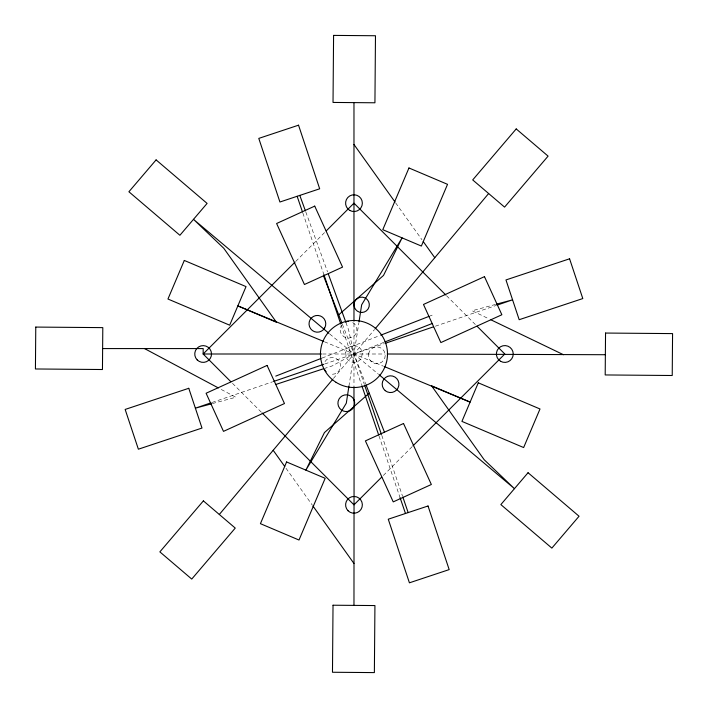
<?xml version="1.0" encoding="UTF-8"?>
<svg xmlns="http://www.w3.org/2000/svg" width="708" height="708" viewBox="0 0 708 708"><rect width="100%" height="100%" fill="white"/><g stroke="black" fill="none" stroke-linecap="round" stroke-linejoin="round"><path stroke-width="0.53" stroke-dasharray="3.54 2.66" d="M348.929 386.205L358.832 323.105M333.424 378.497L374.532 329.503M295.74 261.402L324.627 232.516M383.32 475.493L412.206 446.606M322.078 358.053L379.7 335.592M430.119 315.945L432.172 315.14M383.816 342.371L353.973 354L332.176 365.912L324.866 368.319M212.073 402.471L272.589 381.798M324.76 363.983L384.24 343.663M435.367 326.202L495.883 305.529M495.547 304.431L472.13 310.759L489.007 318.883M212.409 403.569L235.826 397.241L219.312 388.435M322.574 354L385.064 354M324.432 341.76L383.515 366.24M352.752 322.503L354.487 323.83A8.381 8.381 0 0 1 354.487 335.689L352.752 337.017L348.557 338.141A8.381 8.381 0 0 1 341.3 325.574M329.733 333.999L378.178 373.974M446.553 295.74L475.44 324.627M232.489 383.347L261.385 412.242M395.657 202.904L421.95 239.746M286.005 468.254L312.299 505.096M342.345 324.158L365.611 383.842M305.803 211.94L327.556 271.881M345.938 322.529L348.557 329.76L353.973 354L364.31 384.258M381.78 435.385L402.445 495.901M302.856 213.037L323.954 274.801M341.114 325.052L361.496 384.727M379.019 436.022L400.117 497.786M353.973 323.441L353.973 385.541M325.016 361.558A8.381 8.381 0 0 1 335.893 358.407A8.381 8.381 0 0 1 339.982 368.965A8.381 8.381 0 0 1 329.813 373.957M345.716 352.611L346.124 356.929L347.15 358.859A8.381 8.381 0 0 0 352.593 362.266L354.779 362.346A8.381 8.381 0 0 0 360.443 359.337L361.602 357.478L362.319 353.204A8.381 8.381 0 0 0 355.363 345.734C350.947 344.964 346.424 348.186 345.716 352.611M368.762 353.168L368.479 355.336A8.381 8.381 0 0 0 376.86 363.717A8.381 8.381 0 0 0 385.24 355.336L384.948 353.168A8.381 8.381 0 0 0 368.762 353.168"/><path stroke-width="1.06" d="M354.115 400.17A8.381 8.381 0 0 1 345.734 411.552A8.381 8.381 0 0 1 338.964 399.144A8.381 8.381 0 0 1 353.071 398.25L354.115 400.17L353.973 605.393M348.929 386.205L346.3 403.197L305.874 470.13L324.441 432.57L369.24 393.161M358.991 322.025L361.655 304.803L402.082 237.87L383.515 275.43L338.716 314.839M219.321 514.477L332.716 379.338M375.24 328.662L488.635 193.523M294.953 262.181L203.143 354L230.932 381.789M326.193 230.95L353.973 203.169L445.774 294.962M381.762 477.05L353.973 504.831L262.164 413.021M412.985 445.828L504.813 354L476.997 326.184M275.784 376.098L321.051 358.452M380.727 335.194L429.083 316.343M384.842 341.964L432.172 323.521M211.028 402.825L195.381 408.171L211.347 403.861M273.633 381.444L323.715 364.337M385.276 343.309L433.278 326.91M496.928 305.175L512.574 299.829L496.609 304.139M275.784 384.479L323.821 368.664M102.633 348.575L203.187 348.575L203.143 354L321.476 354M387.267 354L605.367 354.717M323.414 341.344L237.853 305.9L276.43 322.255L223.79 248.287L193.496 219.338L328.893 333.3M384.541 366.656L470.103 402.1L431.526 385.745L484.166 459.713L514.459 488.662L379.028 374.665M490.989 319.839L563.462 354.717M144.529 348.575L218.347 387.922M353.973 144.503L395.02 202.01M423.234 241.543L434.774 257.712M273.182 450.288L284.722 466.457M312.936 505.99L353.973 563.497M323.494 275.801L341.946 323.131M366.009 384.869L384.462 432.199M299.803 195.399L305.431 210.904M328.308 273.952L345.938 322.529M364.673 385.302L381.417 434.34M402.808 496.945L408.153 512.601M297.139 196.293L302.502 211.993M323.954 274.801L340.76 324.007M361.859 385.772L378.665 434.969M400.117 497.786L405.48 513.486M353.973 102.607L353.973 321.255M353.973 386.648L353.973 399.914M346.389 321.662A8.381 8.381 0 0 1 348.557 321.379M326.114 371.7A8.381 8.381 0 0 1 324.822 369.93M35.772 327.078L35.427 368.974L102.456 369.523L102.802 327.627L35.772 327.078M333.583 35.4L333.026 102.439L374.93 102.784L375.479 35.745L333.583 35.4M333.026 605.216L332.477 672.255L374.373 672.6L374.93 605.561L333.026 605.216M605.544 333.052L605.198 374.948L672.228 375.506L672.573 333.601L605.544 333.052M184.301 260.447L167.955 299.024L229.675 325.184L246.03 286.607L184.301 260.447M408.959 167.973L382.789 229.693L421.366 246.048L447.536 184.328L408.959 167.973M286.59 461.952L260.42 523.672L298.997 540.027L325.167 478.307L286.59 461.952M478.281 382.816L461.926 421.393L523.646 447.553L540 408.976L478.281 382.816M324.653 328.008L323.326 329.742A8.381 8.381 0 0 1 309.529 326.68A8.381 8.381 0 0 1 318.131 315.467A8.381 8.381 0 0 1 324.653 328.008M156.096 159.893L128.9 191.762L179.903 235.277L207.099 203.408L156.096 159.893M516.212 128.927L472.705 179.921L504.574 207.117L548.089 156.123L516.212 128.927M203.382 500.883L159.866 551.877L191.744 579.073L235.251 528.08L203.382 500.883M528.053 472.723L500.857 504.592L551.859 548.107L579.055 516.238L528.053 472.723M314.724 206.117L276.607 223.507L304.44 284.501L342.557 267.111L314.724 206.117M267.084 365.425L206.099 393.25L223.489 431.367L284.474 403.542L267.084 365.425M484.467 276.633L423.481 304.458L440.872 342.575L501.857 314.75L484.467 276.633M403.516 423.499L365.399 440.889L393.232 501.884L431.349 484.493L403.516 423.499M298.537 125.183L258.783 138.396L279.925 202.01L319.68 188.797L298.537 125.183M569.586 258.801L505.963 279.943L519.185 319.706L582.799 298.564L569.586 258.801M188.77 388.294L125.157 409.436L138.37 449.199L201.992 428.057L188.77 388.294M428.03 505.99L388.267 519.203L409.419 582.817L449.173 569.604L428.03 505.99M361.655 312.485L359.664 312.219A7.673 7.673 0 0 1 355.77 299.873A7.673 7.673 0 0 1 368.611 301.564A7.673 7.673 0 0 1 361.655 312.485M348.053 510.76A8.381 8.381 0 0 0 362.071 507.008A8.381 8.381 0 0 0 351.805 496.742A8.381 8.381 0 0 0 348.053 510.76M197.213 359.93A8.381 8.381 0 0 0 211.241 356.168A8.381 8.381 0 0 0 200.975 345.902A8.381 8.381 0 0 0 197.213 359.93M500.6 361.292A8.425 8.425 0 0 0 513.238 354A8.425 8.425 0 0 0 500.6 346.708A8.425 8.425 0 0 0 500.6 361.292M349.787 210.426A8.381 8.381 0 0 0 362.354 203.169A8.381 8.381 0 0 0 349.787 195.904A8.381 8.381 0 0 0 349.787 210.426M385.223 390.648A8.381 8.381 0 0 0 398.816 385.568A8.381 8.381 0 0 0 387.63 376.337A8.381 8.381 0 0 0 385.223 390.648M336.061 382.329A33.515 33.515 0 0 0 387.471 355.354A33.515 33.515 0 0 0 338.406 324.317A33.515 33.515 0 0 0 336.061 382.329"/></g></svg>
